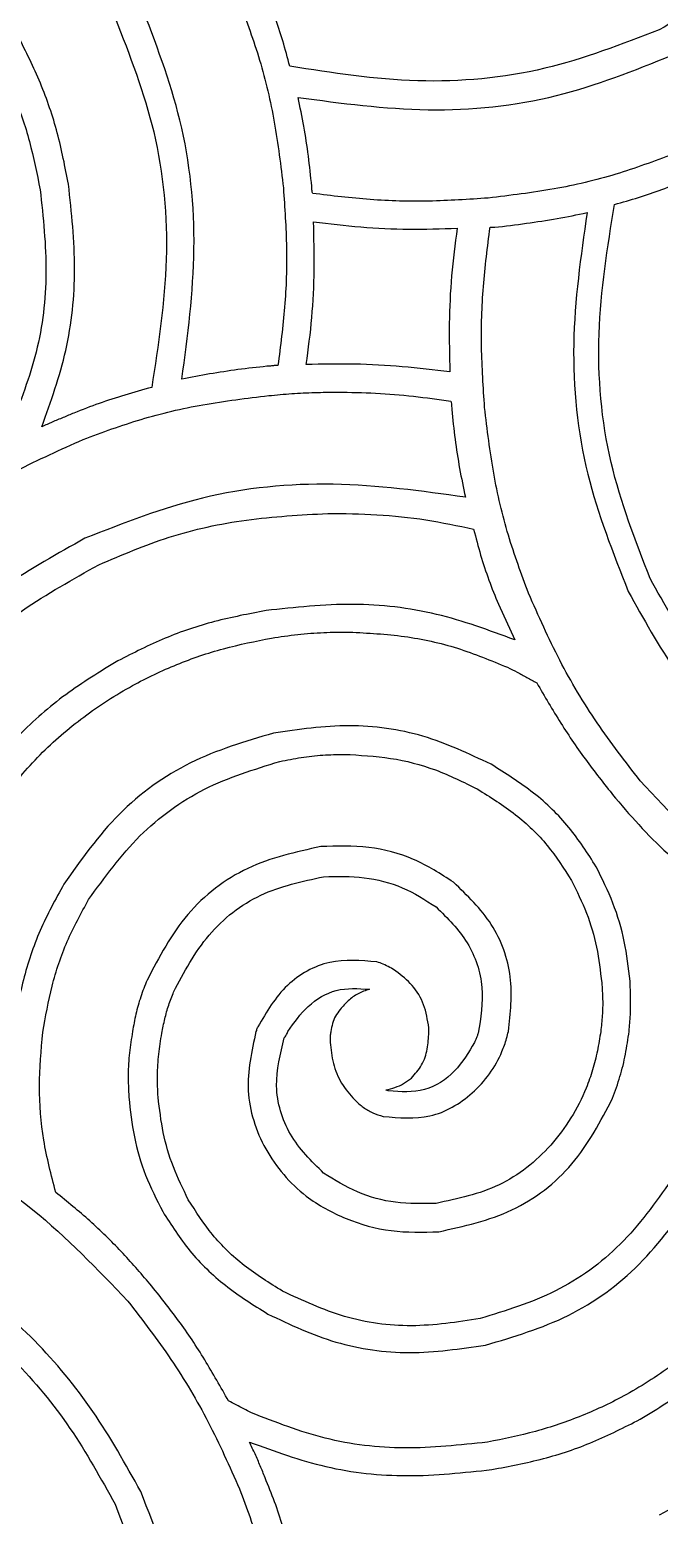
# Model space of a CAD drawing. Extents: x 0 to 371, y 0 to 260.
# Drawn here: x 67.67 to 85.88, y 94.83 to 137.79 of the extents above; entities that cross this region are included whole.
import ezdxf

# ---------------------------------------------------------------- set-up
doc = ezdxf.new("R2010")
doc.units = 0
doc.layers.add('Layer_1', color=7, linetype='CONTINUOUS')

msp = doc.modelspace()

# ---------------------------------------------------------------- linework, layer by layer
at = {"layer": 'Layer_1', "color": 7}
for points in [[(83.793334, 132.50323)], [(75.882705, 132.238647)], [(76.577753, 127.312333)], [(76.289915, 123.803503)], [(76.91675, 120.371672)], [(76.767406, 116.835452)]]:
    msp.add_lwpolyline(points, close=True, dxfattribs=at)
for points in [[(80.988854, 132.08), (81.121146, 132.08)], [(81.227082, 121.179373), (81.703539, 120.147395)], [(79.216352, 108.796667), (79.216352, 108.928959)]]:
    msp.add_lwpolyline(points, dxfattribs=at)
for points, knots in [([(91.704479, 142.583752), (91.167354, 141.944263), (90.086875, 140.657868), (88.111452, 139.044347), (86.629272, 138.213076), (85.883646, 137.794897)], [0, 0, 0, 0, 2.50184, 5.032695, 7.594725, 7.594725, 7.594725, 7.594725]), ([(75.194376, 136.736563), (75.129275, 136.981272), (74.999641, 137.468557), (74.761459, 138.184277), (74.57377, 138.648282), (74.480207, 138.879585)], [0, 0, 0, 0, 0.759559, 1.512498, 2.260912, 2.260912, 2.260912, 2.260912]), ([(72.072602, 127.68802), (72.23913, 128.939532), (72.570643, 131.430965), (72.185358, 135.156218), (71.308365, 137.430297), (70.881977, 138.535936)], [0, 0, 0, 0, 3.781141, 7.527261, 11.072039, 11.072039, 11.072039, 11.072039]), ([(73.739168, 138.588647), (73.944936, 138.03421), (74.36443, 136.903894), (74.783128, 135.100345), (74.932888, 133.854302), (75.009374, 133.217915)], [0, 0, 0, 0, 1.772931, 3.614432, 5.536675, 5.536675, 5.536675, 5.536675]), ([(70.140938, 138.139061), (70.563722, 137.053406), (71.435589, 134.814564), (71.770451, 131.132415), (71.390165, 128.680561), (71.199271, 127.449792)], [0, 0, 0, 0, 3.483767, 7.18423, 10.91404, 10.91404, 10.91404, 10.91404]), ([(68.791666, 133.323335), (68.694899, 133.821931), (68.501796, 134.816909), (68.009939, 136.256958), (67.560545, 137.159732), (67.336457, 137.609895)], [0, 0, 0, 0, 1.522577, 3.038394, 4.546008, 4.546008, 4.546008, 4.546008]), ([(85.883646, 137.794897), (84.794042, 137.372211), (82.552572, 136.502688), (78.871256, 136.164886), (76.423232, 136.545502), (75.194376, 136.736563)], [0, 0, 0, 0, 3.494909, 7.189522, 10.913489, 10.913489, 10.913489, 10.913489]), ([(66.595418, 137.186665), (66.808933, 136.765312), (67.23632, 135.9219), (67.693378, 134.567718), (67.878466, 133.634216), (67.971561, 133.164688)], [0, 0, 0, 0, 1.415872, 2.834115, 4.269329, 4.269329, 4.269329, 4.269329]), ([(75.432604, 135.836877), (76.683502, 135.668883), (79.171679, 135.334726), (82.895764, 135.712243), (85.155653, 136.615371), (86.254166, 137.054373)], [0, 0, 0, 0, 3.780639, 7.520118, 11.057182, 11.057182, 11.057182, 11.057182]), ([(75.829479, 133.270625), (75.79951, 133.56127), (75.739812, 134.140218), (75.609011, 134.996971), (75.491019, 135.558753), (75.432604, 135.836877)], [0, 0, 0, 0, 0.876497, 1.745927, 2.598393, 2.598393, 2.598393, 2.598393]), ([(86.280521, 134.196667), (85.732372, 133.9907), (84.611251, 133.569439), (82.815706, 133.152409), (81.572202, 133.002923), (80.936144, 132.92646)], [0, 0, 0, 0, 1.75538, 3.590254, 5.511553, 5.511553, 5.511553, 5.511553]), ([(84.587084, 132.741458), (84.8208, 132.806174), (85.283884, 132.934401), (85.961443, 133.170967), (86.53887, 133.391425), (87.021348, 133.593636), (87.409093, 133.771234), (87.663146, 133.896437), (87.788955, 133.958438)], [0, 0, 0, 0, 0.727343, 1.441154, 2.15188, 2.581422, 3.010327, 3.431086, 3.431086, 3.431086, 3.431086]), ([(68.024271, 126.311877), (68.282469, 127.039358), (68.805187, 128.512134), (69.054748, 130.905579), (68.880471, 132.507208), (68.791666, 133.323335)], [0, 0, 0, 0, 2.310336, 4.677247, 7.136435, 7.136435, 7.136435, 7.136435]), ([(75.009374, 133.217915), (75.048148, 132.643371), (75.125532, 131.496712), (75.073945, 129.777835), (74.924855, 128.6471), (74.850727, 128.084895)], [0, 0, 0, 0, 1.726973, 3.446647, 5.14719, 5.14719, 5.14719, 5.14719]), ([(75.855834, 133.058752), (75.848761, 133.082768), (75.835354, 133.128289), (75.829361, 133.199908), (75.829439, 133.246443), (75.829479, 133.270625)], [0, 0, 0, 0, 0.074913, 0.141994, 0.21457, 0.21457, 0.21457, 0.21457]), ([(67.971561, 133.164688), (68.058718, 132.366521), (68.229615, 130.801468), (67.953632, 128.463142), (67.398727, 127.041224), (67.124584, 126.338748)], [0, 0, 0, 0, 2.404717, 4.715186, 6.971166, 6.971166, 6.971166, 6.971166]), ([(80.936144, 132.92646), (80.364183, 132.88761), (79.226668, 132.810344), (77.52632, 132.856544), (76.409711, 132.991707), (75.855834, 133.058752)], [0, 0, 0, 0, 1.719246, 3.419232, 5.092467, 5.092467, 5.092467, 5.092467]), ([(81.121146, 132.08), (81.426749, 132.116937), (82.031326, 132.190011), (82.923539, 132.326059), (83.506, 132.444702), (83.793334, 132.50323)], [0, 0, 0, 0, 0.92348, 1.826927, 2.706521, 2.706521, 2.706521, 2.706521]), ([(83.793334, 132.50323), (83.612727, 131.241141), (83.253054, 128.727741), (83.638415, 124.958253), (84.543523, 122.665202), (84.983959, 121.549377)], [0, 0, 0, 0, 3.817741, 7.602876, 11.19059, 11.19059, 11.19059, 11.19059]), ([(85.619062, 121.919897), (85.191036, 123.022584), (84.309728, 125.293021), (83.989535, 129.023116), (84.38752, 131.499637), (84.587084, 132.741458)], [0, 0, 0, 0, 3.536436, 7.28153, 11.048228, 11.048228, 11.048228, 11.048228]), ([(75.670832, 128.11125), (75.730993, 128.563309), (75.851743, 129.470649), (75.914028, 130.850702), (75.893187, 131.774206), (75.882705, 132.238647)], [0, 0, 0, 0, 1.367649, 2.74505, 4.138583, 4.138583, 4.138583, 4.138583]), ([(75.882705, 132.238647), (76.337162, 132.184032), (77.251711, 132.074126), (78.639798, 132.005701), (79.569733, 132.037623), (80.036457, 132.053645)], [0, 0, 0, 0, 1.372992, 2.763011, 4.163579, 4.163579, 4.163579, 4.163579]), ([(80.036457, 132.053645), (79.97634, 131.595335), (79.856184, 130.679309), (79.793185, 129.29041), (79.814092, 128.364184), (79.824584, 127.899377)], [0, 0, 0, 0, 1.386247, 2.770698, 4.165318, 4.165318, 4.165318, 4.165318]), ([(80.830207, 126.867915), (80.791433, 127.451257), (80.714047, 128.615496), (80.765647, 130.360608), (80.914727, 131.508988), (80.988854, 132.08)], [0, 0, 0, 0, 1.753317, 3.499288, 5.226039, 5.226039, 5.226039, 5.226039]), ([(74.532918, 128.05854), (74.253385, 128.028745), (73.698846, 127.969639), (72.878604, 127.842591), (72.339807, 127.739263), (72.072602, 127.68802)], [0, 0, 0, 0, 0.843256, 1.67286, 2.489061, 2.489061, 2.489061, 2.489061]), ([(74.850727, 128.084895), (74.815364, 128.083259), (74.744435, 128.079977), (74.63921, 128.063457), (74.568281, 128.060176), (74.532918, 128.05854)], [0, 0, 0, 0, 0.106134, 0.212873, 0.319007, 0.319007, 0.319007, 0.319007]), ([(79.824584, 127.899377), (79.366168, 127.954011), (78.449435, 128.063266), (77.062011, 128.137964), (76.135662, 128.120176), (75.670832, 128.11125)], [0, 0, 0, 0, 1.384799, 2.769299, 4.163731, 4.163731, 4.163731, 4.163731]), ([(71.199271, 127.449792), (70.939686, 127.377882), (70.427331, 127.235951), (69.675816, 126.991588), (69.190863, 126.80253), (68.950313, 126.708752)], [0, 0, 0, 0, 0.808048, 1.594884, 2.369315, 2.369315, 2.369315, 2.369315]), ([(69.214896, 125.941873), (69.769375, 126.14761), (70.899809, 126.567053), (72.703571, 126.985398), (73.949717, 127.135105), (74.586144, 127.211563)], [0, 0, 0, 0, 1.773013, 3.614699, 5.537056, 5.537056, 5.537056, 5.537056]), ([(74.586144, 127.211563), (74.80758, 127.232226), (75.249714, 127.273482), (75.91416, 127.306482), (76.356779, 127.310384), (76.577753, 127.312333)], [0, 0, 0, 0, 0.667143, 1.332067, 1.994975, 1.994975, 1.994975, 1.994975]), ([(76.577753, 127.312333), (76.944647, 127.305871), (77.676787, 127.292978), (78.769685, 127.203974), (79.491454, 127.103187), (79.851455, 127.052917)], [0, 0, 0, 0, 1.10067, 2.196389, 3.286756, 3.286756, 3.286756, 3.286756]), ([(79.851455, 127.052917), (79.858562, 127.026609), (79.872617, 126.974585), (79.877664, 126.89415), (79.877762, 126.841142), (79.877811, 126.814688)], [0, 0, 0, 0, 0.081549, 0.161265, 0.240673, 0.240673, 0.240673, 0.240673]), ([(79.877811, 126.814688), (79.90767, 126.526301), (79.966948, 125.953777), (80.09893, 125.105985), (80.216356, 124.550647), (80.274686, 124.274792)], [0, 0, 0, 0, 0.869707, 1.726597, 2.572364, 2.572364, 2.572364, 2.572364]), ([(82.100414, 121.496667), (81.894644, 122.051147), (81.475132, 123.181589), (81.056468, 124.985317), (80.906697, 126.231484), (80.830207, 126.867915)], [0, 0, 0, 0, 1.773057, 3.6148, 5.537175, 5.537175, 5.537175, 5.537175]), ([(68.950313, 126.708752), (68.84477, 126.664744), (68.63535, 126.577423), (68.326009, 126.446612), (68.123756, 126.3563), (68.024271, 126.311877)], [0, 0, 0, 0, 0.343054, 0.680691, 1.007541, 1.007541, 1.007541, 1.007541]), ([(63.790938, 122.713647), (64.343704, 123.139238), (65.453647, 123.993818), (67.27453, 125.074756), (68.565684, 125.651751), (69.214896, 125.941873)], [0, 0, 0, 0, 2.091685, 4.200064, 6.332323, 6.332323, 6.332323, 6.332323]), ([(80.274686, 124.274792), (79.004062, 124.449837), (76.475377, 124.798198), (72.689497, 124.426632), (70.386714, 123.523075), (69.268122, 123.084167)], [0, 0, 0, 0, 3.841877, 7.645771, 11.238943, 11.238943, 11.238943, 11.238943]), ([(69.664997, 122.316772), (70.335617, 122.603814), (71.710277, 123.192204), (73.954474, 123.675618), (75.504159, 123.760476), (76.289915, 123.803503)], [0, 0, 0, 0, 2.184858, 4.4786, 6.83788, 6.83788, 6.83788, 6.83788]), ([(76.289915, 123.803503), (76.76575, 123.799248), (77.715815, 123.790752), (79.130382, 123.641875), (80.053647, 123.446124), (80.512914, 123.34875)], [0, 0, 0, 0, 1.427129, 2.849442, 4.257254, 4.257254, 4.257254, 4.257254]), ([(80.512914, 123.34875), (80.577738, 123.09778), (80.705878, 122.60168), (80.944858, 121.877255), (81.133428, 121.41096), (81.227082, 121.179373)], [0, 0, 0, 0, 0.777492, 1.536895, 2.286196, 2.286196, 2.286196, 2.286196]), ([(69.268122, 123.084167), (68.480542, 122.645181), (66.917138, 121.773761), (64.84507, 120.075605), (63.715359, 118.725677), (63.155834, 118.057083)], [0, 0, 0, 0, 2.701966, 5.363601, 7.975465, 7.975465, 7.975465, 7.975465]), ([(63.844164, 117.527917), (64.376671, 118.168081), (65.450522, 119.459031), (67.432259, 121.066798), (68.917678, 121.898393), (69.664997, 122.316772)], [0, 0, 0, 0, 2.494016, 5.029417, 7.596492, 7.596492, 7.596492, 7.596492]), ([(90.407917, 116.099064), (89.768428, 116.636189), (88.482034, 117.716668), (86.868512, 119.692091), (86.037242, 121.17427), (85.619062, 121.919897)], [0, 0, 0, 0, 2.50184, 5.032695, 7.594725, 7.594725, 7.594725, 7.594725]), ([(81.703539, 120.147395), (80.956848, 120.423033), (79.446716, 120.980491), (76.987472, 121.268486), (75.342732, 121.086417), (74.506563, 120.993855)], [0, 0, 0, 0, 2.382509, 4.818465, 7.337572, 7.337572, 7.337572, 7.337572]), ([(85.328124, 116.072708), (84.902712, 116.623552), (84.04856, 117.729546), (82.963096, 119.548273), (82.389759, 120.843172), (82.100414, 121.496667)], [0, 0, 0, 0, 2.086879, 4.19008, 6.332929, 6.332929, 6.332929, 6.332929]), ([(84.983959, 121.549377), (85.422939, 120.761835), (86.294333, 119.19853), (87.992566, 117.126696), (89.342455, 115.997089), (90.011042, 115.437605)], [0, 0, 0, 0, 2.701851, 5.363294, 7.97507, 7.97507, 7.97507, 7.97507]), ([(74.506563, 120.993855), (74.008203, 120.898747), (73.013943, 120.709001), (71.569413, 120.226947), (70.670036, 119.768022), (70.220519, 119.538647)], [0, 0, 0, 0, 1.521205, 3.0349, 4.547437, 4.547437, 4.547437, 4.547437]), ([(74.665209, 120.200105), (74.917456, 120.23691), (75.418189, 120.309972), (76.170362, 120.367747), (76.669117, 120.37037), (76.91675, 120.371672)], [0, 0, 0, 0, 0.764628, 1.517857, 2.260617, 2.260617, 2.260617, 2.260617]), ([(76.91675, 120.371672), (77.450328, 120.343797), (78.506351, 120.28863), (80.052847, 119.949317), (81.014026, 119.551388), (81.491666, 119.353645)], [0, 0, 0, 0, 1.601448, 3.169478, 4.718378, 4.718378, 4.718378, 4.718378]), ([(66.860001, 115.543542), (67.217476, 115.982109), (67.927208, 116.852844), (69.214876, 117.945952), (70.552015, 118.813354), (71.91807, 119.458681), (73.267987, 119.92113), (74.19946, 120.107112), (74.665209, 120.200105)], [0, 0, 0, 0, 1.694336, 3.363942, 5.041931, 6.462934, 7.88643, 9.310004, 9.310004, 9.310004, 9.310004]), ([(70.220519, 119.538647), (69.70793, 119.227341), (68.684591, 118.605846), (67.322037, 117.412637), (66.556946, 116.485998), (66.172188, 116.019998)], [0, 0, 0, 0, 1.796934, 3.587419, 5.398736, 5.398736, 5.398736, 5.398736]), ([(81.491666, 119.353645), (81.586893, 119.307907), (81.777408, 119.216404), (82.0562, 119.059824), (82.243374, 118.956068), (82.338126, 118.903544)], [0, 0, 0, 0, 0.316841, 0.633879, 0.958911, 0.958911, 0.958911, 0.958911]), ([(82.338126, 118.903544), (82.565251, 118.512532), (83.017884, 117.733294), (83.780675, 116.621019), (84.336761, 115.919557), (84.613955, 115.569897)], [0, 0, 0, 0, 1.356262, 2.70286, 4.041263, 4.041263, 4.041263, 4.041263]), ([(74.718436, 117.448335), (73.899658, 117.206081), (72.268419, 116.723441), (70.145088, 115.18906), (69.158145, 113.789835), (68.659374, 113.08271)], [0, 0, 0, 0, 2.549794, 5.079918, 7.664968, 7.664968, 7.664968, 7.664968]), ([(81.015209, 116.549165), (80.371334, 116.852894), (79.075679, 117.464081), (76.891025, 117.76524), (75.448543, 117.554832), (74.718436, 117.448335)], [0, 0, 0, 0, 2.127579, 4.281279, 6.488593, 6.488593, 6.488593, 6.488593]), ([(69.373543, 112.633125), (69.837214, 113.274855), (70.752961, 114.542265), (72.680373, 115.948462), (74.16136, 116.401318), (74.903438, 116.62823)], [0, 0, 0, 0, 2.366487, 4.673792, 6.990994, 6.990994, 6.990994, 6.990994]), ([(74.903438, 116.62823), (75.11004, 116.67022), (75.521209, 116.753785), (76.14489, 116.823014), (76.560502, 116.831318), (76.767406, 116.835452)], [0, 0, 0, 0, 0.632289, 1.258348, 1.878993, 1.878993, 1.878993, 1.878993]), ([(76.767406, 116.835452), (77.2172, 116.811966), (78.112365, 116.765225), (79.421433, 116.427416), (80.219744, 116.031939), (80.618334, 115.83448)], [0, 0, 0, 0, 1.349252, 2.685235, 4.017437, 4.017437, 4.017437, 4.017437]), ([(84.057918, 113.585522), (83.809122, 113.973904), (83.302657, 114.764522), (82.259503, 115.768712), (81.435221, 116.285723), (81.015209, 116.549165)], [0, 0, 0, 0, 1.380479, 2.810201, 4.295596, 4.295596, 4.295596, 4.295596]), ([(95.435001, 109.722709), (94.075722, 110.206031), (91.451332, 111.139191), (87.963908, 113.26534), (86.185381, 115.159645), (85.328124, 116.072708)], [0, 0, 0, 0, 4.323942, 8.348332, 12.093101, 12.093101, 12.093101, 12.093101]), ([(80.618334, 115.83448), (80.996164, 115.599103), (81.736618, 115.137823), (82.672226, 114.241628), (83.122981, 113.534822), (83.343749, 113.188647)], [0, 0, 0, 0, 1.333712, 2.613745, 3.842465, 3.842465, 3.842465, 3.842465]), ([(84.613955, 115.569897), (84.868472, 115.274693), (85.380696, 114.680586), (86.232743, 113.851809), (86.844745, 113.340806), (87.153852, 113.08271)], [0, 0, 0, 0, 1.168937, 2.352526, 3.560394, 3.560394, 3.560394, 3.560394]), ([(76.094063, 114.167915), (75.36955, 114.00947), (73.927796, 113.69417), (72.103139, 112.286612), (71.415104, 110.970498), (71.066979, 110.304586)], [0, 0, 0, 0, 2.206894, 4.391638, 6.62917, 6.62917, 6.62917, 6.62917]), ([(79.930521, 113.135937), (79.55676, 113.377973), (78.804882, 113.864868), (77.467149, 114.206771), (76.55597, 114.180986), (76.094063, 114.167915)], [0, 0, 0, 0, 1.329611, 2.674722, 4.057669, 4.057669, 4.057669, 4.057669]), ([(85.037185, 110.27823), (84.993429, 110.662097), (84.906095, 111.428266), (84.568686, 112.543737), (84.228652, 113.237284), (84.057918, 113.585522)], [0, 0, 0, 0, 1.157468, 2.310219, 3.472746, 3.472746, 3.472746, 3.472746]), ([(68.659374, 113.08271), (68.415284, 112.640833), (67.927799, 111.758336), (67.455663, 110.314906), (67.183696, 108.895091), (67.09438, 107.51901), (67.144645, 106.203296), (67.307453, 105.34053), (67.389168, 104.907498)], [0, 0, 0, 0, 1.511541, 3.018784, 4.532059, 5.838216, 7.148624, 8.469087, 8.469087, 8.469087, 8.469087]), ([(71.834374, 109.960937), (72.137343, 110.537029), (72.735254, 111.673951), (74.305712, 112.896437), (75.550131, 113.161683), (76.173644, 113.294584)], [0, 0, 0, 0, 1.939308, 3.827231, 5.723082, 5.723082, 5.723082, 5.723082]), ([(76.173644, 113.294584), (76.565505, 113.304016), (77.338165, 113.322616), (78.471303, 113.033481), (79.110269, 112.624457), (79.427709, 112.421252)], [0, 0, 0, 0, 1.173205, 2.313288, 3.43889, 3.43889, 3.43889, 3.43889]), ([(81.518021, 108.823022), (81.57634, 109.350122), (81.694098, 110.414448), (81.118567, 111.999209), (80.329242, 112.754439), (79.930521, 113.135937)], [0, 0, 0, 0, 1.577662, 3.185635, 4.827022, 4.827022, 4.827022, 4.827022]), ([(83.343749, 113.188647), (83.496924, 112.877685), (83.801656, 112.259046), (84.09755, 111.258181), (84.177035, 110.571488), (84.21708, 110.22552)], [0, 0, 0, 0, 1.03879, 2.066605, 3.11024, 3.11024, 3.11024, 3.11024]), ([(68.050626, 108.796667), (68.128325, 109.24425), (68.283649, 110.138999), (68.717121, 111.438554), (69.154708, 112.234885), (69.373543, 112.633125)], [0, 0, 0, 0, 1.361992, 2.72271, 4.08394, 4.08394, 4.08394, 4.08394]), ([(79.427709, 112.421252), (79.756222, 112.0965), (80.409007, 111.451189), (80.863827, 110.102903), (80.717545, 109.211255), (80.645205, 108.770312)], [0, 0, 0, 0, 1.374335, 2.730929, 4.058141, 4.058141, 4.058141, 4.058141]), ([(77.707918, 110.833752), (77.249914, 110.873897), (76.322685, 110.955172), (75.008925, 110.21629), (74.520137, 109.384048), (74.268334, 108.955314)], [0, 0, 0, 0, 1.356337, 2.745907, 4.222353, 4.222353, 4.222353, 4.222353]), ([(78.263955, 110.569169), (78.206678, 110.604763), (78.089277, 110.677719), (77.903573, 110.768209), (77.772168, 110.812229), (77.707918, 110.833752)], [0, 0, 0, 0, 0.202266, 0.414576, 0.617704, 0.617704, 0.617704, 0.617704]), ([(79.216352, 108.928959), (79.179598, 109.15516), (79.108169, 109.594754), (78.765772, 110.174378), (78.429932, 110.438591), (78.263955, 110.569169)], [0, 0, 0, 0, 0.68361, 1.328513, 1.958661, 1.958661, 1.958661, 1.958661]), ([(71.066979, 110.304586), (71.001727, 110.144378), (70.871686, 109.825101), (70.734284, 109.327494), (70.673854, 108.990767), (70.643749, 108.823022)], [0, 0, 0, 0, 0.518626, 1.033569, 1.544746, 1.544746, 1.544746, 1.544746]), ([(75.141666, 108.823022), (75.320433, 109.077132), (75.678589, 109.586234), (76.529105, 110.107188), (77.17126, 110.062593), (77.496561, 110.040002)], [0, 0, 0, 0, 0.929904, 1.863034, 2.821039, 2.821039, 2.821039, 2.821039]), ([(77.496561, 110.040002), (77.385393, 110.003203), (77.162951, 109.929568), (76.879021, 109.718268), (76.725728, 109.54446), (76.649584, 109.458125)], [0, 0, 0, 0, 0.349447, 0.699231, 1.044459, 1.044459, 1.044459, 1.044459]), ([(84.21708, 110.22552), (84.229533, 110.06718), (84.254268, 109.75266), (84.237985, 109.283526), (84.206019, 108.975414), (84.190209, 108.823022)], [0, 0, 0, 0, 0.476166, 0.945834, 1.405464, 1.405464, 1.405464, 1.405464]), ([(85.01083, 108.823022), (85.025015, 108.981977), (85.053519, 109.301398), (85.058019, 109.787511), (85.044186, 110.113326), (85.037185, 110.27823)], [0, 0, 0, 0, 0.478603, 0.961761, 1.456911, 1.456911, 1.456911, 1.456911]), ([(71.490209, 108.770312), (71.518296, 108.908837), (71.573713, 109.182157), (71.68466, 109.581661), (71.784779, 109.835297), (71.834374, 109.960937)], [0, 0, 0, 0, 0.424009, 0.8366, 1.2416, 1.2416, 1.2416, 1.2416]), ([(76.649584, 109.458125), (76.602123, 109.395309), (76.508571, 109.271494), (76.421143, 109.052556), (76.397137, 108.900096), (76.385001, 108.823022)], [0, 0, 0, 0, 0.235411, 0.464016, 0.697737, 0.697737, 0.697737, 0.697737]), ([(68.421146, 104.166459), (68.292368, 104.667558), (68.034165, 105.672278), (67.907766, 107.23667), (68.002907, 108.275587), (68.050626, 108.796667)], [0, 0, 0, 0, 1.550462, 3.108724, 4.676749, 4.676749, 4.676749, 4.676749]), ([(70.643749, 108.823022), (70.61203, 108.617656), (70.547941, 108.202705), (70.505767, 107.565141), (70.527039, 107.135728), (70.537813, 106.918228)], [0, 0, 0, 0, 0.623305, 1.259418, 1.912297, 1.912297, 1.912297, 1.912297]), ([(71.384789, 106.918228), (71.373977, 107.127257), (71.352539, 107.541704), (71.395304, 108.161664), (71.458593, 108.567546), (71.490209, 108.770312)], [0, 0, 0, 0, 0.62747, 1.244106, 1.859682, 1.859682, 1.859682, 1.859682]), ([(74.215624, 108.823022), (74.089885, 108.250865), (73.836588, 107.098278), (74.404559, 105.349188), (75.489181, 104.08149), (76.811822, 103.361354), (78.130022, 102.990726), (79.044133, 103.015826), (79.507291, 103.028544)], [0, 0, 0, 0, 1.731203, 3.487438, 5.285215, 6.609014, 7.955642, 9.338713, 9.338713, 9.338713, 9.338713]), ([(74.268334, 108.955314), (74.261098, 108.944184), (74.245058, 108.919512), (74.236215, 108.871906), (74.22281, 108.840081), (74.215624, 108.823022)], [0, 0, 0, 0, 0.039476, 0.087505, 0.142997, 0.142997, 0.142997, 0.142997]), ([(75.035729, 108.63802), (75.051703, 108.657331), (75.083379, 108.695623), (75.113091, 108.761029), (75.132504, 108.803146), (75.141666, 108.823022)], [0, 0, 0, 0, 0.074841, 0.148401, 0.214136, 0.214136, 0.214136, 0.214136]), ([(76.385001, 108.823022), (76.377891, 108.787882), (76.363766, 108.718077), (76.358804, 108.611531), (76.358698, 108.540977), (76.358646, 108.505728)], [0, 0, 0, 0, 0.107401, 0.213354, 0.319138, 0.319138, 0.319138, 0.319138]), ([(77.893436, 106.362707), (78.353491, 106.321716), (79.284875, 106.238729), (80.566224, 106.990968), (81.18168, 107.842921), (81.406916, 108.427022), (81.466609, 108.621961), (81.500616, 108.754953), (81.518021, 108.823022)], [0, 0, 0, 0, 1.356337, 2.745907, 4.222353, 4.421742, 4.622772, 4.833539, 4.833539, 4.833539, 4.833539]), ([(78.713541, 107.47375), (78.821599, 107.593758), (79.039478, 107.835729), (79.188596, 108.310811), (79.207107, 108.634829), (79.216352, 108.796667)], [0, 0, 0, 0, 0.479683, 0.967182, 1.45365, 1.45365, 1.45365, 1.45365]), ([(84.190209, 108.823022), (84.160713, 108.63362), (84.102462, 108.259574), (83.960031, 107.710898), (83.625414, 106.745373), (82.838916, 105.480347), (81.302393, 104.244691), (80.053476, 103.981191), (79.427709, 103.849165)], [0, 0, 0, 0, 0.574762, 1.135089, 1.697845, 3.637153, 5.525076, 7.420927, 7.420927, 7.420927, 7.420927]), ([(80.645205, 108.770312), (80.634404, 108.74144), (80.611904, 108.6813), (80.57257, 108.59474), (80.550071, 108.5346), (80.539269, 108.505728)], [0, 0, 0, 0, 0.092457, 0.192584, 0.28504, 0.28504, 0.28504, 0.28504]), ([(84.534374, 106.891873), (84.608624, 107.098744), (84.757993, 107.514909), (84.915481, 108.162167), (84.97903, 108.602618), (85.01083, 108.823022)], [0, 0, 0, 0, 0.659073, 1.325861, 1.993726, 1.993726, 1.993726, 1.993726]), ([(76.173644, 104.72198), (75.818994, 105.071996), (75.115973, 105.765831), (74.683354, 107.240463), (74.919498, 108.177034), (75.035729, 108.63802)], [0, 0, 0, 0, 1.480055, 2.933911, 4.343136, 4.343136, 4.343136, 4.343136]), ([(76.358646, 108.505728), (76.381841, 108.301224), (76.428406, 107.890685), (76.664183, 107.305486), (76.937323, 106.993833), (77.07333, 106.838647)], [0, 0, 0, 0, 0.616292, 1.237194, 1.853007, 1.853007, 1.853007, 1.853007]), ([(80.539269, 108.505728), (80.367161, 108.214675), (80.021002, 107.62928), (79.107771, 107.020146), (78.405886, 107.075386), (78.052082, 107.10323)], [0, 0, 0, 0, 1.011101, 2.033623, 3.072952, 3.072952, 3.072952, 3.072952]), ([(77.972501, 107.129586), (78.060766, 107.150898), (78.238233, 107.193749), (78.492887, 107.304994), (78.639744, 107.41731), (78.713541, 107.47375)], [0, 0, 0, 0, 0.272258, 0.547403, 0.825325, 0.825325, 0.825325, 0.825325]), ([(60.298644, 107.394169), (61.659144, 106.912138), (64.292834, 105.97901), (67.81181, 103.843479), (69.629191, 101.941263), (70.511457, 101.017814)], [0, 0, 0, 0, 4.325799, 8.373986, 12.193383, 12.193383, 12.193383, 12.193383]), ([(78.052082, 107.10323), (78.043049, 107.104969), (78.024304, 107.108577), (78.000279, 107.124239), (77.981534, 107.127847), (77.972501, 107.129586)], [0, 0, 0, 0, 0.027378, 0.056812, 0.08419, 0.08419, 0.08419, 0.08419]), ([(70.537813, 106.918228), (70.579909, 106.534564), (70.663898, 105.769079), (70.991332, 104.648989), (71.341007, 103.95858), (71.51708, 103.610937)], [0, 0, 0, 0, 1.156641, 2.307721, 3.475184, 3.475184, 3.475184, 3.475184]), ([(72.257604, 103.954586), (72.104415, 104.267566), (71.79959, 104.890355), (71.50629, 105.891717), (71.425269, 106.576225), (71.384789, 106.918228)], [0, 0, 0, 0, 1.044206, 2.07783, 3.109942, 3.109942, 3.109942, 3.109942]), ([(77.07333, 106.838647), (77.153522, 106.765123), (77.311056, 106.620686), (77.589381, 106.456269), (77.791603, 106.394042), (77.893436, 106.362707)], [0, 0, 0, 0, 0.325917, 0.640255, 0.959117, 0.959117, 0.959117, 0.959117]), ([(79.507291, 103.028544), (80.231803, 103.186989), (81.673557, 103.502289), (83.498214, 104.909847), (84.18625, 106.225961), (84.534374, 106.891873)], [0, 0, 0, 0, 2.206894, 4.391638, 6.62917, 6.62917, 6.62917, 6.62917]), ([(79.427709, 103.849165), (79.035586, 103.841364), (78.261971, 103.825972), (77.134145, 104.124587), (76.491751, 104.524131), (76.173644, 104.72198)], [0, 0, 0, 0, 1.173349, 2.314883, 3.434662, 3.434662, 3.434662, 3.434662]), ([(86.22781, 104.510623), (85.768734, 103.868221), (84.859727, 102.596216), (82.925787, 101.195375), (81.441666, 100.742137), (80.697916, 100.515002)], [0, 0, 0, 0, 2.359222, 4.671437, 6.994204, 6.994204, 6.994204, 6.994204]), ([(71.146561, 101.520625), (70.87402, 101.835335), (70.324838, 102.469489), (69.41792, 103.359585), (68.75527, 103.89599), (68.421146, 104.166459)], [0, 0, 0, 0, 1.248722, 2.516229, 3.805333, 3.805333, 3.805333, 3.805333]), ([(80.856562, 99.748123), (81.67368, 99.990192), (83.301844, 100.472532), (85.418519, 102.012548), (86.412251, 103.40726), (86.915624, 104.113748)], [0, 0, 0, 0, 2.544261, 5.069616, 7.661989, 7.661989, 7.661989, 7.661989]), ([(71.51708, 103.610937), (71.765876, 103.222555), (72.272341, 102.431937), (73.315495, 101.427747), (74.139777, 100.910736), (74.559789, 100.647294)], [0, 0, 0, 0, 1.380479, 2.810201, 4.295596, 4.295596, 4.295596, 4.295596]), ([(74.983019, 101.308752), (74.605189, 101.544129), (73.864736, 102.00541), (72.929127, 102.901604), (72.478372, 103.608411), (72.257604, 103.954586)], [0, 0, 0, 0, 1.333712, 2.613745, 3.842465, 3.842465, 3.842465, 3.842465]), ([(70.881977, 95.51479), (70.443197, 96.300641), (69.572129, 97.860715), (67.86813, 99.926219), (66.522803, 101.062458), (65.854894, 101.626562)], [0, 0, 0, 0, 2.696805, 5.353711, 7.973324, 7.973324, 7.973324, 7.973324]), ([(73.421874, 98.133752), (73.196641, 98.533073), (72.748748, 99.327153), (71.995842, 100.464916), (71.429115, 101.169392), (71.146561, 101.520625)], [0, 0, 0, 0, 1.375236, 2.734765, 4.086555, 4.086555, 4.086555, 4.086555]), ([(88.714997, 101.600207), (88.357522, 101.16164), (87.647789, 100.290907), (86.360126, 99.19779), (85.022952, 98.330409), (83.656915, 97.684962), (82.307041, 97.222207), (81.375543, 97.036155), (80.909789, 96.943127)], [0, 0, 0, 0, 1.694336, 3.363942, 5.041931, 6.462991, 7.886567, 9.31017, 9.31017, 9.31017, 9.31017]), ([(70.511457, 101.017814), (70.937014, 100.465053), (71.791514, 99.355132), (72.872166, 97.534181), (73.449081, 96.243061), (73.739168, 95.593856)], [0, 0, 0, 0, 2.091606, 4.199858, 6.332059, 6.332059, 6.332059, 6.332059]), ([(80.697916, 100.515002), (80.037597, 100.413793), (78.731749, 100.213641), (76.749216, 100.485551), (75.569996, 101.03517), (74.983019, 101.308752)], [0, 0, 0, 0, 1.997914, 3.95108, 5.886882, 5.886882, 5.886882, 5.886882]), ([(85.328124, 97.604586), (85.84072, 97.91593), (86.864099, 98.537517), (88.226573, 99.730987), (88.991691, 100.657715), (89.376455, 101.12375)], [0, 0, 0, 0, 1.797007, 3.587655, 5.399073, 5.399073, 5.399073, 5.399073]), ([(65.352083, 100.965104), (65.993216, 100.427839), (67.282738, 99.34723), (68.904686, 97.376895), (69.7277, 95.890562), (70.140938, 95.14427)], [0, 0, 0, 0, 2.506226, 5.040815, 7.596817, 7.596817, 7.596817, 7.596817]), ([(74.559789, 100.647294), (75.203664, 100.343565), (76.49932, 99.732378), (78.683973, 99.431219), (80.126455, 99.641626), (80.856562, 99.748123)], [0, 0, 0, 0, 2.127579, 4.281279, 6.488593, 6.488593, 6.488593, 6.488593]), ([(91.704479, 99.615832), (91.167348, 98.976306), (90.086846, 97.689824), (88.111499, 96.076038), (86.629279, 95.244678), (85.883646, 94.826461)], [0, 0, 0, 0, 2.50194, 5.032952, 7.595052, 7.595052, 7.595052, 7.595052]), ([(74.083332, 97.790104), (74.010369, 97.827408), (73.862096, 97.903215), (73.64311, 98.020641), (73.494838, 98.096448), (73.421874, 98.133752)], [0, 0, 0, 0, 0.245836, 0.499572, 0.745408, 0.745408, 0.745408, 0.745408]), ([(80.909789, 96.943127), (80.111577, 96.855973), (78.546398, 96.685076), (76.207899, 96.96104), (74.785853, 97.515961), (74.083332, 97.790104)], [0, 0, 0, 0, 2.404851, 4.715566, 6.971672, 6.971672, 6.971672, 6.971672]), ([(81.04208, 96.149377), (81.54044, 96.244485), (82.5347, 96.434232), (83.97923, 96.916286), (84.878607, 97.375211), (85.328124, 97.604586)], [0, 0, 0, 0, 1.521205, 3.0349, 4.547437, 4.547437, 4.547437, 4.547437]), ([(74.480207, 95.911665), (74.434284, 96.026606), (74.34188, 96.257877), (74.188623, 96.600341), (74.083406, 96.828611), (74.030622, 96.943127)], [0, 0, 0, 0, 0.371289, 0.74707, 1.125366, 1.125366, 1.125366, 1.125366]), ([(74.030622, 96.943127), (74.757688, 96.677847), (76.228061, 96.141361), (78.624151, 95.886321), (80.225987, 96.060591), (81.04208, 96.149377)], [0, 0, 0, 0, 2.315932, 4.683594, 7.142714, 7.142714, 7.142714, 7.142714]), ([(75.194376, 93.768127), (75.129271, 94.012879), (74.999619, 94.500285), (74.761484, 95.216192), (74.573773, 95.680318), (74.480207, 95.911665)], [0, 0, 0, 0, 0.759688, 1.512863, 2.261401, 2.261401, 2.261401, 2.261401]), ([(72.072602, 84.693229), (72.238916, 85.946288), (72.569749, 88.438885), (72.189594, 92.157119), (71.308581, 94.419365), (70.881977, 95.51479)], [0, 0, 0, 0, 3.786047, 7.531241, 11.04727, 11.04727, 11.04727, 11.04727]), ([(73.739168, 95.593856), (73.944936, 95.039419), (74.36443, 93.909103), (74.783128, 92.105554), (74.932888, 90.859511), (75.009374, 90.223124)], [0, 0, 0, 0, 1.772931, 3.614432, 5.536675, 5.536675, 5.536675, 5.536675]), ([(70.140938, 95.14427), (70.563722, 94.058614), (71.435589, 91.819773), (71.770451, 88.137623), (71.390165, 85.685769), (71.199271, 84.455001)], [0, 0, 0, 0, 3.483767, 7.18423, 10.91404, 10.91404, 10.91404, 10.91404])]:
    msp.add_open_spline(points, degree=3, knots=knots, dxfattribs=at)

doc.saveas('drawing.dxf')
